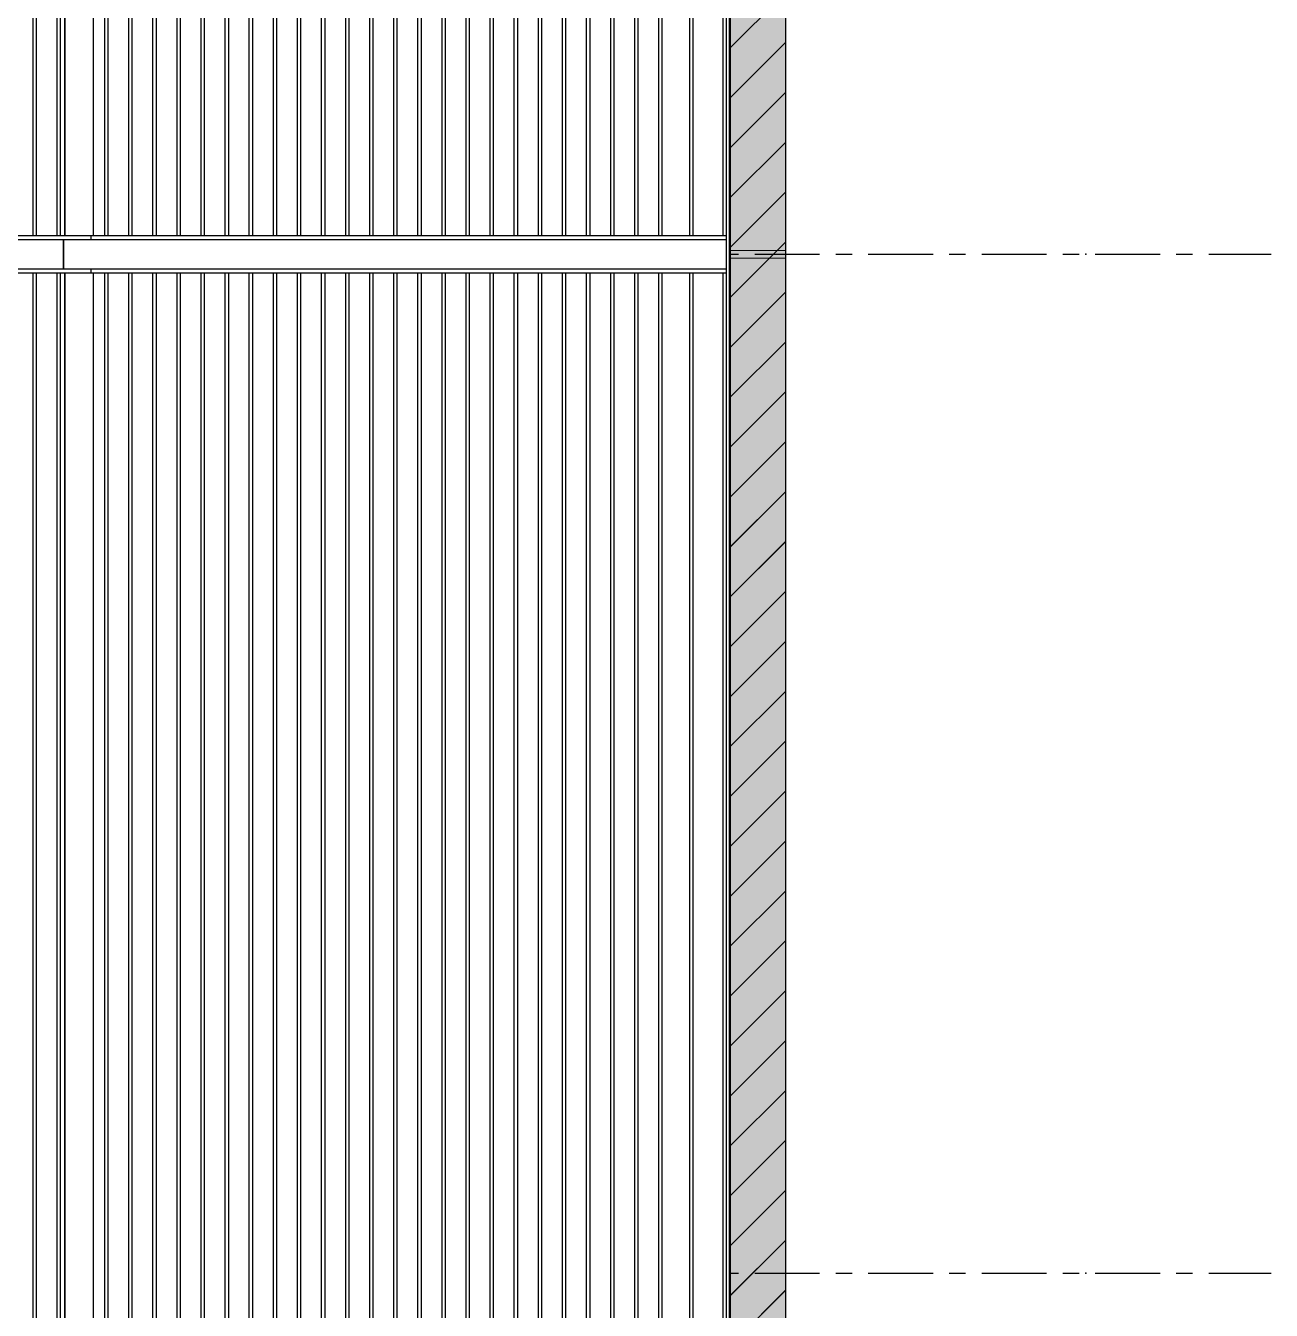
# Model space of a CAD drawing. Header units: millimetres. Extents: x 3774 to 718460, y -768339 to 192544.
# Drawn here: x 367479 to 370839, y -754764 to -751297 of the extents above; entities that cross this region are included whole.
import ezdxf

# ---------------------------------------------------------------- set-up
doc = ezdxf.new("R2010")
doc.units = ezdxf.units.MM
doc.set_wipeout_variables(frame=1)
for name, pattern in [('TA_GL_000.70000', [1.925, 0.7, -0.175, 0.175, -0.175, 0.7]), ('XKITLINE00', [0]), ('XKITLINE02', [4, 2, -2])]:
    doc.linetypes.add(name, pattern=pattern)
for name, color, linetype in [('000 - 0_SYM_DWG_GRIDLINE_MAIN_COLOR_251', 7, 'Continuous'), ('000 - CONCRETE_COL_HATCH_', 7, 'Continuous'), ('010 - ASPG_EXTR_MAIN_COLOR_2', 7, 'Continuous'), ('010 - ASPG_EXTR_WIPEOUT_', 7, 'Continuous'), ('010 - ASPG_FRAMING_MAIN_COLOR_1', 7, 'Continuous'), ('010 - ASPG_FRAMING_MAIN_COLOR_2', 7, 'Continuous'), ('010 - ASPG_FRAMING_SUB_COLOR_2', 7, 'Continuous'), ('010 - ASPG_FRAMING_SUB_COLOR_3', 7, 'Continuous'), ('010 - ASPG_FRAMING_WIPEOUT_', 7, 'Continuous')]:
    doc.layers.add(name, color=color, linetype=linetype)
doc.layers.add('Bolt', color=7, linetype='Continuous', lineweight=0)
doc.layers.add('Part', color=7, linetype='Continuous', lineweight=0)
doc.styles.add('TA', font='', dxfattribs={"height": 4.5})
doc.styles.get('TA').set_extended_font_data('Cordia New')

# ---------------------------------------------------------------- blocks, each defined once
blk = doc.blocks.new('*U5902')
at = {"layer": '000 - 0_SYM_DWG_GRIDLINE_MAIN_COLOR_251', "color": 7, "linetype": 'ByBlock', "ltscale": 5}
blk.add_line((10, 0), (-759, 0), dxfattribs=at)
at = {"layer": '000 - 0_SYM_DWG_GRIDLINE_MAIN_COLOR_251', "color": 7}
blk.add_point((-749, 0), dxfattribs=at)
at = {"color": 7, "style": 'TA', "flags": 1}
blk.add_attdef('LOCATION', (6, -6), '', height=4.5, rotation=270, dxfattribs=at)
blk = doc.blocks.new('W-1-PP19-SE-ENT3_20260407-104913_PP19_ENT3_ELE1_DIMS_1')
at = {"layer": '000 - 0_SYM_DWG_GRIDLINE_MAIN_COLOR_251', "color": 7, "linetype": 'TA_GL_000.70000', "xscale": 50.00000000000003, "yscale": 50.00000000000003, "zscale": 50.00000000000003, "rotation": 180}
for p in [(-27800, 114550), (-27800, 111800)]:
    blk.add_blockref('*U5902', p, dxfattribs=at)
blk = doc.blocks.new('*A13164198')
at = {"layer": 'Part', "color": 7, "linetype": 'XKITLINE00', "lineweight": 0}
for p, q in [((2441.089496, -60.373459), (2441.089496, -32.053459)), ((2442.289496, -32.053459), (2442.289496, -60.373459)), ((2442.289496, -60.373459), (2441.089496, -60.373459)), ((2441.089496, -84.373459), (2441.089496, -60.533459)), ((2441.089496, -60.533459), (2442.289496, -60.533459)), ((2442.289496, -60.533459), (2442.289496, -84.373459))]:
    blk.add_line(p, q, dxfattribs=at)
blk = doc.blocks.new('*A13184200')
at = {"layer": 'Part', "color": 7, "linetype": 'XKITLINE00', "lineweight": 0}
for p, q in [((2438.489525, -124.453458), (2438.489685, -78.053458)), ((2438.489685, -78.053458), (2440.889685, -78.053466)), ((2440.889525, -124.453466), (2440.889685, -78.053466))]:
    blk.add_line(p, q, dxfattribs=at)
blk = doc.blocks.new('*A18484730')
at = {"layer": 'Part', "color": 7, "linetype": 'XKITLINE00', "lineweight": 0}
for p, q in [((2438.489574, -78.053462), (2438.489574, -33.653462)), ((2440.889574, -78.053462), (2440.889574, -33.653462)), ((2438.489574, -78.053462), (2440.889574, -78.053462))]:
    blk.add_line(p, q, dxfattribs=at)
blk = doc.blocks.new('*A18494731')
at = {"layer": 'Part', "color": 7, "linetype": 'XKITLINE00', "lineweight": 0}
for p, q in [((2435.689603, -56.053462), (2435.689603, -44.621462)), ((2436.489603, -56.053462), (2436.489603, -44.621462)), ((2435.689603, -68.053462), (2435.689603, -56.621462)), ((2436.489603, -68.053462), (2436.489603, -56.621462)), ((2435.689603, -80.053462), (2435.689603, -68.621462)), ((2436.489603, -80.053462), (2436.489603, -68.621462)), ((2435.689603, -82.133462), (2435.689603, -80.621462)), ((2436.489603, -82.133462), (2436.489603, -80.621462)), ((2435.689603, -82.133462), (2436.489603, -82.133462))]:
    blk.add_line(p, q, dxfattribs=at)
blk = doc.blocks.new('*A18504732')
at = {"layer": 'Part', "color": 7, "linetype": 'XKITLINE00', "lineweight": 0}
for p, q in [((2427.929603, -56.053462), (2427.929603, -44.621462)), ((2428.729603, -56.053462), (2428.729603, -44.621462)), ((2427.929603, -68.053462), (2427.929603, -56.621462)), ((2428.729603, -68.053462), (2428.729603, -56.621462)), ((2427.929603, -80.053462), (2427.929603, -68.621462)), ((2428.729603, -80.053462), (2428.729603, -68.621462)), ((2427.929603, -82.133462), (2427.929603, -80.621462)), ((2428.729603, -82.133462), (2428.729603, -80.621462)), ((2427.929603, -82.133462), (2428.729603, -82.133462))]:
    blk.add_line(p, q, dxfattribs=at)
blk = doc.blocks.new('*A18674749')
at = {"layer": 'Part', "color": 7, "linetype": 'XKITLINE00', "lineweight": 0}
for p, q in [((2428.305603, -69.421462), (2428.305603, -68.621462)), ((2428.305603, -68.621462), (2428.353603, -68.621462)), ((2428.353603, -69.421462), (2428.353603, -68.621462)), ((2428.305603, -68.861462), (2428.353603, -68.861462)), ((2428.305603, -69.421462), (2428.353603, -69.421462))]:
    blk.add_line(p, q, dxfattribs=at)
blk = doc.blocks.new('*A18684750')
at = {"layer": 'Part', "color": 7, "linetype": 'XKITLINE00', "lineweight": 0}
for p, q in [((2427.929603, -68.573462), (2427.929603, -68.621462)), ((2427.929603, -68.621462), (2428.729603, -68.621462)), ((2428.729603, -68.621462), (2428.729603, -68.573462))]:
    blk.add_line(p, q, dxfattribs=at)
blk = doc.blocks.new('*A18864768')
at = {"layer": 'Bolt'}
for points in [[(2428.034, -80.573), (2428.034, -80.525), (2428.146, -80.525), (2428.146, -80.573)], [(2428.034, -80.621), (2428.034, -80.573), (2428.146, -80.573), (2428.146, -80.621)], [(2428.514, -80.573), (2428.514, -80.525), (2428.626, -80.525), (2428.626, -80.573)], [(2428.514, -80.621), (2428.514, -80.573), (2428.626, -80.573), (2428.626, -80.621)]]:
    blk.add_hatch(color=7, dxfattribs=at).paths.add_polyline_path(points, flags=17)
at = {"layer": 'Bolt', "color": 7, "linetype": 'XKITLINE00', "lineweight": 0}
for p, q in [((2428.09, -80.685), (2428.09, -80.341)), ((2428.57, -80.685), (2428.57, -80.341)), ((2428.034, -80.573), (2428.034, -80.525)), ((2428.034, -80.621), (2428.034, -80.573)), ((2428.146, -80.573), (2428.146, -80.525)), ((2428.146, -80.621), (2428.146, -80.573)), ((2428.514, -80.573), (2428.514, -80.525)), ((2428.514, -80.621), (2428.514, -80.573)), ((2428.626, -80.573), (2428.626, -80.525)), ((2428.626, -80.621), (2428.626, -80.573))]:
    blk.add_line(p, q, dxfattribs=at)
blk = doc.blocks.new('*A18994781')
at = {"layer": 'Bolt'}
for points in [[(2428.034, -68.573), (2428.034, -68.525), (2428.146, -68.525), (2428.146, -68.573)], [(2428.034, -68.621), (2428.034, -68.573), (2428.146, -68.573), (2428.146, -68.621)], [(2428.514, -68.573), (2428.514, -68.525), (2428.626, -68.525), (2428.626, -68.573)], [(2428.514, -68.621), (2428.514, -68.573), (2428.626, -68.573), (2428.626, -68.621)]]:
    blk.add_hatch(color=7, dxfattribs=at).paths.add_polyline_path(points, flags=17)
at = {"layer": 'Bolt', "color": 7, "linetype": 'XKITLINE00', "lineweight": 0}
for p, q in [((2428.09, -68.685), (2428.09, -68.341)), ((2428.57, -68.685), (2428.57, -68.341)), ((2428.034, -68.573), (2428.034, -68.525)), ((2428.034, -68.621), (2428.034, -68.573)), ((2428.146, -68.573), (2428.146, -68.525)), ((2428.146, -68.621), (2428.146, -68.573)), ((2428.514, -68.573), (2428.514, -68.525)), ((2428.514, -68.621), (2428.514, -68.573)), ((2428.626, -68.573), (2428.626, -68.525)), ((2428.626, -68.621), (2428.626, -68.573))]:
    blk.add_line(p, q, dxfattribs=at)
blk = doc.blocks.new('*A19474829')
at = {"layer": 'Part', "color": 7, "linetype": 'XKITLINE00', "lineweight": 0}
for p, q in [((2438.329518, -56.053462), (2425.995968, -56.053462)), ((2425.995968, -56.573462), (2425.995968, -56.053462)), ((2438.329518, -56.573462), (2438.329518, -56.053462)), ((2438.329518, -56.573462), (2425.995968, -56.573462))]:
    blk.add_line(p, q, dxfattribs=at)
blk = doc.blocks.new('*A19494831')
at = {"layer": 'Part', "color": 7, "linetype": 'XKITLINE00', "lineweight": 0}
for p, q in [((2428.305603, -57.421462), (2428.305603, -56.621462)), ((2428.305603, -56.621462), (2428.353603, -56.621462)), ((2428.353603, -57.421462), (2428.353603, -56.621462)), ((2428.305603, -56.861462), (2428.353603, -56.861462)), ((2428.305603, -57.421462), (2428.353603, -57.421462))]:
    blk.add_line(p, q, dxfattribs=at)
blk = doc.blocks.new('*A19504832')
at = {"layer": 'Part', "color": 7, "linetype": 'XKITLINE00', "lineweight": 0}
for p, q in [((2427.929603, -56.573462), (2427.929603, -56.621462)), ((2428.729603, -56.621462), (2428.729603, -56.573462)), ((2427.929603, -56.621462), (2428.729603, -56.621462))]:
    blk.add_line(p, q, dxfattribs=at)
blk = doc.blocks.new('*A19564838')
at = {"layer": 'Part', "color": 7, "linetype": 'XKITLINE00', "lineweight": 0}
for p, q in [((2425.769509, -82.453462), (2438.489525, -82.453462)), ((2438.489523, -82.453462), (2438.489525, -82.453462)), ((2438.489525, -82.453462), (2438.489525, -86.453462)), ((2438.489525, -86.453462), (2425.769509, -86.453462)), ((2438.489523, -86.453462), (2438.489525, -86.453462))]:
    blk.add_line(p, q, dxfattribs=at)
blk = doc.blocks.new('*A19584840')
at = {"layer": 'Part', "color": 7, "linetype": 'XKITLINE00', "lineweight": 0}
for p, q in [((2436.025603, -82.173462), (2435.585603, -82.173462)), ((2435.585603, -82.173462), (2435.585603, -82.213462)), ((2436.025603, -82.133462), (2436.025603, -82.173462)), ((2436.065603, -82.213462), (2436.065603, -82.133462))]:
    blk.add_line(p, q, dxfattribs=at)
blk = doc.blocks.new('*A19594841')
at = {"layer": 'Part', "color": 7, "linetype": 'XKITLINE00', "lineweight": 0}
for p, q in [((2435.049603, -82.453462), (2435.209603, -82.293462)), ((2435.209603, -82.293462), (2436.969603, -82.293462)), ((2436.969603, -82.293462), (2437.129603, -82.453462))]:
    blk.add_line(p, q, dxfattribs=at)
blk = doc.blocks.new('*A19604842')
at = {"layer": 'Part', "color": 7, "linetype": 'XKITLINE00', "lineweight": 0}
for p, q in [((2436.969603, -82.213462), (2435.209603, -82.213462)), ((2435.209603, -82.213462), (2435.209603, -82.293462)), ((2436.969603, -82.293462), (2435.209603, -82.293462)), ((2436.969603, -82.213462), (2436.969603, -82.293462))]:
    blk.add_line(p, q, dxfattribs=at)
blk = doc.blocks.new('*A19614843')
at = {"layer": 'Part', "color": 7, "linetype": 'XKITLINE00', "lineweight": 0}
for p, q in [((2441.089231, -80.773462), (2441.089226, -80.773462)), ((2441.089496, -80.773462), (2441.089231, -80.773462)), ((2441.089236, -82.373462), (2441.089231, -80.773462)), ((2441.089236, -82.373462), (2441.089231, -82.373462)), ((2441.089496, -82.373462), (2441.089236, -82.373462))]:
    blk.add_line(p, q, dxfattribs=at)
blk = doc.blocks.new('*A19624844')
at = {"layer": 'Part', "color": 7, "linetype": 'XKITLINE00', "lineweight": 0}
for p, q in [((2440.889672, -81.653462), (2441.089234, -81.653462)), ((2441.089234, -82.373462), (2441.089234, -82.453462)), ((2441.089234, -82.453462), (2440.889669, -82.453462))]:
    blk.add_line(p, q, dxfattribs=at)
blk = doc.blocks.new('*A19634845')
at = {"layer": 'Part', "color": 7, "linetype": 'XKITLINE00', "lineweight": 0}
for p, q in [((2441.089231, -64.533462), (2441.089236, -64.533462)), ((2441.089231, -66.133462), (2441.089236, -64.533462)), ((2441.089236, -64.533462), (2441.089496, -64.533462)), ((2441.089226, -66.133462), (2441.089231, -66.133462)), ((2441.089231, -66.133462), (2441.089496, -66.133462))]:
    blk.add_line(p, q, dxfattribs=at)
blk = doc.blocks.new('*A19644846')
at = {"layer": 'Part', "color": 7, "linetype": 'XKITLINE00', "lineweight": 0}
for p, q in [((2440.889574, -64.453462), (2441.089234, -64.453462)), ((2441.089234, -64.533462), (2441.089234, -64.453462)), ((2440.889574, -65.253462), (2441.089234, -65.253462))]:
    blk.add_line(p, q, dxfattribs=at)
blk = doc.blocks.new('*A19654847')
at = {"layer": 'Part', "color": 7, "linetype": 'XKITLINE00', "lineweight": 0}
for p, q in [((2436.065603, -69.421462), (2436.065603, -68.621462)), ((2436.065603, -68.621462), (2436.113603, -68.621462)), ((2436.113603, -69.421462), (2436.113603, -68.621462)), ((2436.065603, -68.861462), (2436.113603, -68.861462)), ((2436.065603, -69.421462), (2436.113603, -69.421462))]:
    blk.add_line(p, q, dxfattribs=at)
blk = doc.blocks.new('*A19664848')
at = {"layer": 'Part', "color": 7, "linetype": 'XKITLINE00', "lineweight": 0}
for p, q in [((2435.689603, -68.573462), (2435.689603, -68.621462)), ((2435.689603, -68.621462), (2436.489603, -68.621462)), ((2436.489603, -68.621462), (2436.489603, -68.573462))]:
    blk.add_line(p, q, dxfattribs=at)
blk = doc.blocks.new('*A19674849')
at = {"layer": 'Part', "color": 7, "linetype": 'XKITLINE00', "lineweight": 0}
for p, q in [((2436.065603, -81.421462), (2436.065603, -80.621462)), ((2436.065603, -80.621462), (2436.113603, -80.621462)), ((2436.113603, -81.421462), (2436.113603, -80.621462)), ((2436.065603, -80.861462), (2436.113603, -80.861462)), ((2436.065603, -81.421462), (2436.113603, -81.421462))]:
    blk.add_line(p, q, dxfattribs=at)
blk = doc.blocks.new('*A19684850')
at = {"layer": 'Part', "color": 7, "linetype": 'XKITLINE00', "lineweight": 0}
for p, q in [((2435.689603, -80.573462), (2435.689603, -80.621462)), ((2435.689603, -80.621462), (2436.489603, -80.621462)), ((2436.489603, -80.621462), (2436.489603, -80.573462))]:
    blk.add_line(p, q, dxfattribs=at)
blk = doc.blocks.new('*A19694851')
at = {"layer": 'Part', "color": 7, "linetype": 'XKITLINE00', "lineweight": 0}
for p, q in [((2438.329518, -80.053462), (2425.995968, -80.053462)), ((2425.995968, -80.573462), (2425.995968, -80.053462)), ((2438.329518, -80.573462), (2438.329518, -80.053462)), ((2438.329518, -80.573462), (2425.995968, -80.573462))]:
    blk.add_line(p, q, dxfattribs=at)
blk = doc.blocks.new('*A19704852')
at = {"layer": 'Part', "color": 7, "linetype": 'XKITLINE00', "lineweight": 0}
for p, q in [((2438.329518, -68.053462), (2425.995968, -68.053462)), ((2425.995968, -68.573462), (2425.995968, -68.053462)), ((2438.329518, -68.573462), (2438.329518, -68.053462)), ((2438.329518, -68.573462), (2425.995968, -68.573462))]:
    blk.add_line(p, q, dxfattribs=at)
blk = doc.blocks.new('*A19744856')
at = {"layer": 'Part', "color": 7, "linetype": 'XKITLINE00', "lineweight": 0}
for p, q in [((2428.265603, -82.173462), (2427.825603, -82.173462)), ((2427.825603, -82.173462), (2427.825603, -82.213462)), ((2428.265603, -82.133462), (2428.265603, -82.173462)), ((2428.305603, -82.213462), (2428.305603, -82.133462))]:
    blk.add_line(p, q, dxfattribs=at)
blk = doc.blocks.new('*A19754857')
at = {"layer": 'Part', "color": 7, "linetype": 'XKITLINE00', "lineweight": 0}
for p, q in [((2427.289603, -82.453462), (2427.449603, -82.293462)), ((2427.449603, -82.293462), (2429.209603, -82.293462)), ((2429.209603, -82.293462), (2429.369603, -82.453462))]:
    blk.add_line(p, q, dxfattribs=at)
blk = doc.blocks.new('*A19764858')
at = {"layer": 'Part', "color": 7, "linetype": 'XKITLINE00', "lineweight": 0}
for p, q in [((2429.209603, -82.213462), (2427.449603, -82.213462)), ((2427.449603, -82.213462), (2427.449603, -82.293462)), ((2429.209603, -82.293462), (2427.449603, -82.293462)), ((2429.209603, -82.213462), (2429.209603, -82.293462))]:
    blk.add_line(p, q, dxfattribs=at)
blk = doc.blocks.new('*A19774859')
at = {"layer": 'Part', "color": 7, "linetype": 'XKITLINE00', "lineweight": 0}
for p, q in [((2428.305603, -81.421462), (2428.305603, -80.621462)), ((2428.305603, -80.621462), (2428.353603, -80.621462)), ((2428.353603, -81.421462), (2428.353603, -80.621462)), ((2428.305603, -80.861462), (2428.353603, -80.861462)), ((2428.305603, -81.421462), (2428.353603, -81.421462))]:
    blk.add_line(p, q, dxfattribs=at)
blk = doc.blocks.new('*A19784860')
at = {"layer": 'Part', "color": 7, "linetype": 'XKITLINE00', "lineweight": 0}
for p, q in [((2427.929603, -80.573462), (2427.929603, -80.621462)), ((2427.929603, -80.621462), (2428.729603, -80.621462)), ((2428.729603, -80.621462), (2428.729603, -80.573462))]:
    blk.add_line(p, q, dxfattribs=at)
blk = doc.blocks.new('*A19814863')
at = {"layer": 'Bolt'}
for points in [[(2428.034, -56.573), (2428.034, -56.525), (2428.146, -56.525), (2428.146, -56.573)], [(2428.034, -56.621), (2428.034, -56.573), (2428.146, -56.573), (2428.146, -56.621)], [(2428.514, -56.573), (2428.514, -56.525), (2428.626, -56.525), (2428.626, -56.573)], [(2428.514, -56.621), (2428.514, -56.573), (2428.626, -56.573), (2428.626, -56.621)]]:
    blk.add_hatch(color=7, dxfattribs=at).paths.add_polyline_path(points, flags=17)
at = {"layer": 'Bolt', "color": 7, "linetype": 'XKITLINE00', "lineweight": 0}
for p, q in [((2428.034, -56.573), (2428.034, -56.525)), ((2428.034, -56.621), (2428.034, -56.573)), ((2428.09, -56.685), (2428.09, -56.341)), ((2428.146, -56.573), (2428.146, -56.525)), ((2428.146, -56.621), (2428.146, -56.573)), ((2428.514, -56.573), (2428.514, -56.525)), ((2428.514, -56.621), (2428.514, -56.573)), ((2428.57, -56.685), (2428.57, -56.341)), ((2428.626, -56.573), (2428.626, -56.525)), ((2428.626, -56.621), (2428.626, -56.573))]:
    blk.add_line(p, q, dxfattribs=at)
blk = doc.blocks.new('*A19884870')
at = {"layer": 'Bolt'}
for points in [[(2435.506, -82.213), (2435.506, -82.293), (2435.394, -82.293), (2435.394, -82.213)], [(2436.786, -82.213), (2436.786, -82.293), (2436.674, -82.293), (2436.674, -82.213)]]:
    blk.add_hatch(color=7, dxfattribs=at).paths.add_polyline_path(points, flags=17)
at = {"layer": 'Bolt', "color": 7, "linetype": 'XKITLINE00', "lineweight": 0}
for p, q in [((2435.45, -82.357), (2435.45, -82.013)), ((2436.73, -82.357), (2436.73, -82.013)), ((2435.394, -82.293), (2435.394, -82.213)), ((2435.506, -82.293), (2435.506, -82.213)), ((2436.674, -82.293), (2436.674, -82.213)), ((2436.786, -82.293), (2436.786, -82.213))]:
    blk.add_line(p, q, dxfattribs=at)
blk = doc.blocks.new('*A19894871')
at = {"layer": 'Bolt', "color": 7, "linetype": 'XKITLINE02', "lineweight": 0}
for p, q in [((2436.176963, -81.933462), (2435.833603, -81.933462)), ((2436.065603, -81.877462), (2436.025603, -81.877462)), ((2436.065603, -81.989462), (2436.025603, -81.989462)), ((2436.113603, -81.877462), (2436.065603, -81.877462)), ((2436.113603, -81.989462), (2436.065603, -81.989462))]:
    blk.add_line(p, q, dxfattribs=at)
blk = doc.blocks.new('*A19904872')
at = {"layer": 'Bolt'}
for points in [[(2435.794, -68.573), (2435.794, -68.525), (2435.906, -68.525), (2435.906, -68.573)], [(2435.794, -68.621), (2435.794, -68.573), (2435.906, -68.573), (2435.906, -68.621)], [(2436.274, -68.573), (2436.274, -68.525), (2436.386, -68.525), (2436.386, -68.573)], [(2436.274, -68.621), (2436.274, -68.573), (2436.386, -68.573), (2436.386, -68.621)]]:
    blk.add_hatch(color=7, dxfattribs=at).paths.add_polyline_path(points, flags=17)
at = {"layer": 'Bolt', "color": 7, "linetype": 'XKITLINE00', "lineweight": 0}
for p, q in [((2435.85, -68.685), (2435.85, -68.341)), ((2436.33, -68.685), (2436.33, -68.341)), ((2435.794, -68.573), (2435.794, -68.525)), ((2435.794, -68.621), (2435.794, -68.573)), ((2435.906, -68.573), (2435.906, -68.525)), ((2435.906, -68.621), (2435.906, -68.573)), ((2436.274, -68.573), (2436.274, -68.525)), ((2436.274, -68.621), (2436.274, -68.573)), ((2436.386, -68.573), (2436.386, -68.525)), ((2436.386, -68.621), (2436.386, -68.573))]:
    blk.add_line(p, q, dxfattribs=at)
blk = doc.blocks.new('*A19914873')
at = {"layer": 'Bolt'}
for points in [[(2435.794, -80.573), (2435.794, -80.525), (2435.906, -80.525), (2435.906, -80.573)], [(2435.794, -80.621), (2435.794, -80.573), (2435.906, -80.573), (2435.906, -80.621)], [(2436.274, -80.573), (2436.274, -80.525), (2436.386, -80.525), (2436.386, -80.573)], [(2436.274, -80.621), (2436.274, -80.573), (2436.386, -80.573), (2436.386, -80.621)]]:
    blk.add_hatch(color=7, dxfattribs=at).paths.add_polyline_path(points, flags=17)
at = {"layer": 'Bolt', "color": 7, "linetype": 'XKITLINE00', "lineweight": 0}
for p, q in [((2435.85, -80.685), (2435.85, -80.341)), ((2436.33, -80.685), (2436.33, -80.341)), ((2435.794, -80.573), (2435.794, -80.525)), ((2435.794, -80.621), (2435.794, -80.573)), ((2435.906, -80.573), (2435.906, -80.525)), ((2435.906, -80.621), (2435.906, -80.573)), ((2436.274, -80.573), (2436.274, -80.525)), ((2436.274, -80.621), (2436.274, -80.573)), ((2436.386, -80.573), (2436.386, -80.525)), ((2436.386, -80.621), (2436.386, -80.573))]:
    blk.add_line(p, q, dxfattribs=at)
blk = doc.blocks.new('*A19944876')
at = {"layer": 'Bolt'}
for points in [[(2427.746, -82.213), (2427.746, -82.293), (2427.634, -82.293), (2427.634, -82.213)], [(2429.026, -82.213), (2429.026, -82.293), (2428.914, -82.293), (2428.914, -82.213)]]:
    blk.add_hatch(color=7, dxfattribs=at).paths.add_polyline_path(points, flags=17)
at = {"layer": 'Bolt', "color": 7, "linetype": 'XKITLINE00', "lineweight": 0}
for p, q in [((2427.69, -82.357), (2427.69, -82.013)), ((2428.97, -82.357), (2428.97, -82.013)), ((2427.634, -82.293), (2427.634, -82.213)), ((2427.746, -82.293), (2427.746, -82.213)), ((2428.914, -82.293), (2428.914, -82.213)), ((2429.026, -82.293), (2429.026, -82.213))]:
    blk.add_line(p, q, dxfattribs=at)
blk = doc.blocks.new('*A19954877')
at = {"layer": 'Bolt', "color": 7, "linetype": 'XKITLINE02', "lineweight": 0}
for p, q in [((2428.416963, -81.933462), (2428.073603, -81.933462)), ((2428.305603, -81.877462), (2428.265603, -81.877462)), ((2428.305603, -81.989462), (2428.265603, -81.989462)), ((2428.353603, -81.877462), (2428.305603, -81.877462)), ((2428.353603, -81.989462), (2428.305603, -81.989462))]:
    blk.add_line(p, q, dxfattribs=at)
blk = doc.blocks.new('*A19964878')
at = {"layer": 'Part', "color": 7, "linetype": 'XKITLINE00', "lineweight": 0}
for p, q in [((2441.089231, -58.773462), (2441.089226, -58.773462)), ((2441.089496, -58.773462), (2441.089231, -58.773462)), ((2441.089236, -60.373462), (2441.089231, -58.773462)), ((2441.089236, -60.373462), (2441.089231, -60.373462)), ((2441.089496, -60.373462), (2441.089236, -60.373462))]:
    blk.add_line(p, q, dxfattribs=at)
blk = doc.blocks.new('*A19974879')
at = {"layer": 'Part', "color": 7, "linetype": 'XKITLINE00', "lineweight": 0}
for p, q in [((2440.889574, -59.653462), (2441.089234, -59.653462)), ((2441.089234, -60.453462), (2440.889525, -60.453462)), ((2441.089234, -60.373462), (2441.089234, -60.453462))]:
    blk.add_line(p, q, dxfattribs=at)
blk = doc.blocks.new('*A19984880')
at = {"layer": 'Part', "color": 7, "linetype": 'XKITLINE00', "lineweight": 0}
for p, q in [((2436.065603, -57.421462), (2436.065603, -56.621462)), ((2436.065603, -56.621462), (2436.113603, -56.621462)), ((2436.113603, -57.421462), (2436.113603, -56.621462)), ((2436.065603, -56.861462), (2436.113603, -56.861462)), ((2436.065603, -57.421462), (2436.113603, -57.421462))]:
    blk.add_line(p, q, dxfattribs=at)
blk = doc.blocks.new('*A19994881')
at = {"layer": 'Part', "color": 7, "linetype": 'XKITLINE00', "lineweight": 0}
for p, q in [((2435.689603, -56.573462), (2435.689603, -56.621462)), ((2436.489603, -56.621462), (2436.489603, -56.573462)), ((2435.689603, -56.621462), (2436.489603, -56.621462))]:
    blk.add_line(p, q, dxfattribs=at)
blk = doc.blocks.new('*A20014883')
at = {"layer": 'Bolt'}
for points in [[(2435.794, -56.573), (2435.794, -56.525), (2435.906, -56.525), (2435.906, -56.573)], [(2435.794, -56.621), (2435.794, -56.573), (2435.906, -56.573), (2435.906, -56.621)], [(2436.274, -56.573), (2436.274, -56.525), (2436.386, -56.525), (2436.386, -56.573)], [(2436.274, -56.621), (2436.274, -56.573), (2436.386, -56.573), (2436.386, -56.621)]]:
    blk.add_hatch(color=7, dxfattribs=at).paths.add_polyline_path(points, flags=17)
at = {"layer": 'Bolt', "color": 7, "linetype": 'XKITLINE00', "lineweight": 0}
for p, q in [((2435.794, -56.573), (2435.794, -56.525)), ((2435.794, -56.621), (2435.794, -56.573)), ((2435.85, -56.685), (2435.85, -56.341)), ((2435.906, -56.573), (2435.906, -56.525)), ((2435.906, -56.621), (2435.906, -56.573)), ((2436.274, -56.573), (2436.274, -56.525)), ((2436.274, -56.621), (2436.274, -56.573)), ((2436.33, -56.685), (2436.33, -56.341)), ((2436.386, -56.573), (2436.386, -56.525)), ((2436.386, -56.621), (2436.386, -56.573))]:
    blk.add_line(p, q, dxfattribs=at)
blk = doc.blocks.new('W-1-PP19-SE-ENT3_20260407-111149_PP19_ENT3_SE_ELE3')
at = {"color": 7, "lineweight": 0, "xscale": 125, "yscale": 125, "zscale": 125}
for name in ['*A13164198', '*A18484730', '*A18504732', '*A18494731', '*A19474829', '*A19814863', '*A20014883', '*A19504832', '*A19494831', '*A19994881', '*A19984880', '*A19964878', '*A19974879', '*A19644846', '*A19634845', '*A19704852', '*A18994781', '*A19904872', '*A18684750', '*A18674749', '*A19664848', '*A19654847', '*A13184200', '*A19694851', '*A18864768', '*A19914873', '*A19784860', '*A19774859', '*A19684850', '*A19674849', '*A19614843', '*A19624844', '*A19944876', '*A19954877', '*A19884870', '*A19894871', '*A19754857', '*A19764858', '*A19744856', '*A19594841', '*A19604842', '*A19584840', '*A19564838']:
    blk.add_blockref(name, (-296446.190625, 122106.68275), dxfattribs=at)
blk = doc.blocks.new('*U5962')
at = {"color": 7}
blk.add_wipeout([(50, 0), (926.3, 0), (926.3, 12350), (50, 12350)], dxfattribs=at).dxf.layer = '010 - ASPG_EXTR_WIPEOUT_'
at = {"layer": '010 - ASPG_EXTR_MAIN_COLOR_2', "color": 7}
for points in [[(840, 0), (850.2, 0), (850.2, 12350), (840, 12350)], [(905, 0), (915.2, 0), (915.2, 12350), (905, 12350)]]:
    blk.add_lwpolyline(points, close=True, dxfattribs=at)
at = {"layer": '010 - ASPG_FRAMING_SUB_COLOR_2', "color": 7}
blk.add_lwpolyline([(50, 0), (926.3, 0), (926.3, 12350), (50, 12350)], close=True, dxfattribs=at)
blk = doc.blocks.new('*U5964')
at = {"color": 7}
blk.add_wipeout([(0, 0), (77.5, 0), (77.5, 12350), (0, 12350)], dxfattribs=at)
blk.add_lwpolyline([(0, 0), (77.5, 0), (77.5, 12350), (0, 12350)], close=True, dxfattribs=at)
blk = doc.blocks.new('*U5963')
at = {"color": 7}
blk.add_wipeout([(0, 0), (10.2, 0), (10.2, 12350), (0, 12350)], dxfattribs=at)
blk.add_lwpolyline([(0, 0), (10.2, 0), (10.2, 12350), (0, 12350)], close=True, dxfattribs=at)
blk = doc.blocks.new('*U5954')
at = {"color": 7}
blk.add_wipeout([(0, -40), (1918, -40), (1918, 40), (0, 40)], dxfattribs=at).dxf.layer = '010 - ASPG_FRAMING_WIPEOUT_'
at = {"layer": '010 - ASPG_FRAMING_MAIN_COLOR_2', "color": 7}
blk.add_lwpolyline([(0, -40), (1918, -40), (1918, 40), (0, 40)], close=True, dxfattribs=at)
at = {"color": 7}
for points in [[(0, 40), (1993, 40), (1993, 50), (0, 50)], [(0, -50), (1993, -50), (1993, -40), (0, -40)]]:
    blk.add_wipeout(points, dxfattribs=at).dxf.layer = '010 - ASPG_FRAMING_WIPEOUT_'
at = {"layer": '010 - ASPG_FRAMING_MAIN_COLOR_1', "color": 7}
for points in [[(0, 40), (1993, 40), (1993, 50), (0, 50)], [(0, -50), (1993, -50), (1993, -40), (0, -40)]]:
    blk.add_lwpolyline(points, close=True, dxfattribs=at)
blk = doc.blocks.new('*U5966')
at = {"color": 7}
blk.add_wipeout([(0, 0), (10, 0), (10, 12350), (0, 12350)], dxfattribs=at)
blk.add_lwpolyline([(0, 0), (10, 0), (10, 12350), (0, 12350)], close=True, dxfattribs=at)
blk = doc.blocks.new('*U5967')
at = {"color": 7}
blk.add_wipeout([(0, 0), (10, 0), (10, 12350), (0, 12350)], dxfattribs=at)
blk.add_lwpolyline([(0, 0), (10, 0), (10, 12350), (0, 12350)], close=True, dxfattribs=at)
blk = doc.blocks.new('*U5965')
at = {"color": 7}
blk.add_wipeout([(0, 0), (1794.1, 0), (1794.1, 12350), (0, 12350)], dxfattribs=at)
blk.add_lwpolyline([(0, 0), (1794.1, 0), (1794.1, 12350), (0, 12350)], close=True, dxfattribs=at)
blk = doc.blocks.new('*U5955')
at = {"color": 7}
blk.add_wipeout([(0, -40), (1789, -40), (1789, 40), (0, 40)], dxfattribs=at).dxf.layer = '010 - ASPG_FRAMING_WIPEOUT_'
at = {"layer": '010 - ASPG_FRAMING_SUB_COLOR_3', "color": 7}
blk.add_lwpolyline([(0, -40), (1789, -40), (1789, 40), (0, 40)], close=True, dxfattribs=at)
at = {"color": 7}
for points in [[(0, 40), (1789, 40), (1789, 50), (0, 50)], [(0, -50), (1789, -50), (1789, -40), (0, -40)]]:
    blk.add_wipeout(points, dxfattribs=at).dxf.layer = '010 - ASPG_FRAMING_WIPEOUT_'
at = {"layer": '010 - ASPG_FRAMING_SUB_COLOR_2', "color": 7}
for points in [[(0, 40), (1789, 40), (1789, 50), (0, 50)], [(0, -50), (1789, -50), (1789, -40), (0, -40)]]:
    blk.add_lwpolyline(points, close=True, dxfattribs=at)
blk = doc.blocks.new('W-1-PP19-SE-ENT3_20260407-131650_PP19_ENT3_ASPG_ELE3')
at = {"color": 7}
blk.add_blockref('*U5965', (6894.3, 105550), dxfattribs=at)
for name, p in [('*U5962', (5968, 105550)), ('*U5963', (7001.6, 105550)), ('*U5963', (7066.6, 105550)), ('*U5963', (7131.6, 105550)), ('*U5963', (7196.6, 105550)), ('*U5963', (7261.6, 105550)), ('*U5963', (7326.6, 105550)), ('*U5963', (7391.6, 105550)), ('*U5963', (7456.6, 105550)), ('*U5963', (7521.6, 105550)), ('*U5963', (7586.6, 105550)), ('*U5963', (7651.6, 105550)), ('*U5963', (7716.6, 105550)), ('*U5963', (7781.6, 105550)), ('*U5963', (7846.6, 105550)), ('*U5963', (7911.6, 105550)), ('*U5963', (7976.6, 105550)), ('*U5963', (8041.6, 105550)), ('*U5963', (8106.6, 105550)), ('*U5963', (8171.6, 105550)), ('*U5963', (8236.6, 105550)), ('*U5963', (8301.6, 105550)), ('*U5963', (8366.6, 105550)), ('*U5963', (8431.6, 105550)), ('*U5963', (8496.6, 105550)), ('*U5966', (8580, 105550)), ('*U5967', (8670, 105550))]:
    blk.add_blockref(name, p, dxfattribs=at)
blk.add_blockref('*U5964', (6894.3, 105550), dxfattribs=at)
blk.add_blockref('*U5955', (6891, 114550), dxfattribs=at)
blk.add_blockref('*U5954', (4973, 114550), dxfattribs=at)
blk = doc.blocks.new('A$Cc95a8f7c')
at = {"layer": '000 - CONCRETE_COL_HATCH_', "transparency": 33554585}
h = blk.add_hatch(dxfattribs=at)
h.set_pattern_fill('AR-CONC', scale=2.5)
h.paths.add_polyline_path([(0, -15540), (150, -15540), (150, 300), (0, 300)])
h = blk.add_hatch(dxfattribs=at)
h.set_pattern_fill('ANSI31', scale=30)
h.paths.add_polyline_path([(0, -15540), (150, -15540), (150, 300), (0, 300)])
at = {"layer": '000 - CONCRETE_COL_HATCH_', "color": 7}
blk.add_lwpolyline([(0, -15540), (150, -15540), (150, 300), (0, 300)], close=True, dxfattribs=at)
blk = doc.blocks.new('W-1-PP19-SE-ENT3_20260407-141310_PP19_ENT3_PRECAST_HATCH')
at = {"color": 7}
blk.add_blockref('A$Cc95a8f7c', (-46357.4, 85502.9), dxfattribs=at)
blk = doc.blocks.new('W-1-PP19-SE-ENT3_20260407-141433PP19_ENT3_PRECAST_HATCH')
at = {"color": 7}
blk.add_blockref('W-1-PP19-SE-ENT3_20260407-141310_PP19_ENT3_PRECAST_HATCH', (55047.4, 32597.1), dxfattribs=at)

msp = doc.modelspace()

# ---------------------------------------------------------------- block references
at = {"color": 7}
msp.add_blockref('W-1-PP19-SE-ENT3_20260407-111149_PP19_ENT3_SE_ELE3', (360689.371, -866463.718), dxfattribs=at)

# ---------------------------------------------------------------- next in the draw order: block references
msp.add_blockref('W-1-PP19-SE-ENT3_20260407-104913_PP19_ENT3_ELE1_DIMS_1', (360689.371, -866463.718), dxfattribs=at)

# ---------------------------------------------------------------- next in the draw order: block references
msp.add_blockref('W-1-PP19-SE-ENT3_20260407-131650_PP19_ENT3_ASPG_ELE3', (360689.371, -866463.718), dxfattribs=at)

# ---------------------------------------------------------------- next in the draw order: block references
for name, p in [('W-1-PP19-SE-ENT3_20260407-141310_PP19_ENT3_PRECAST_HATCH', (415736.722, -833866.64)), ('W-1-PP19-SE-ENT3_20260407-141433PP19_ENT3_PRECAST_HATCH', (360689.371, -866463.718))]:
    msp.add_blockref(name, p, dxfattribs=at)

doc.saveas('drawing.dxf')
